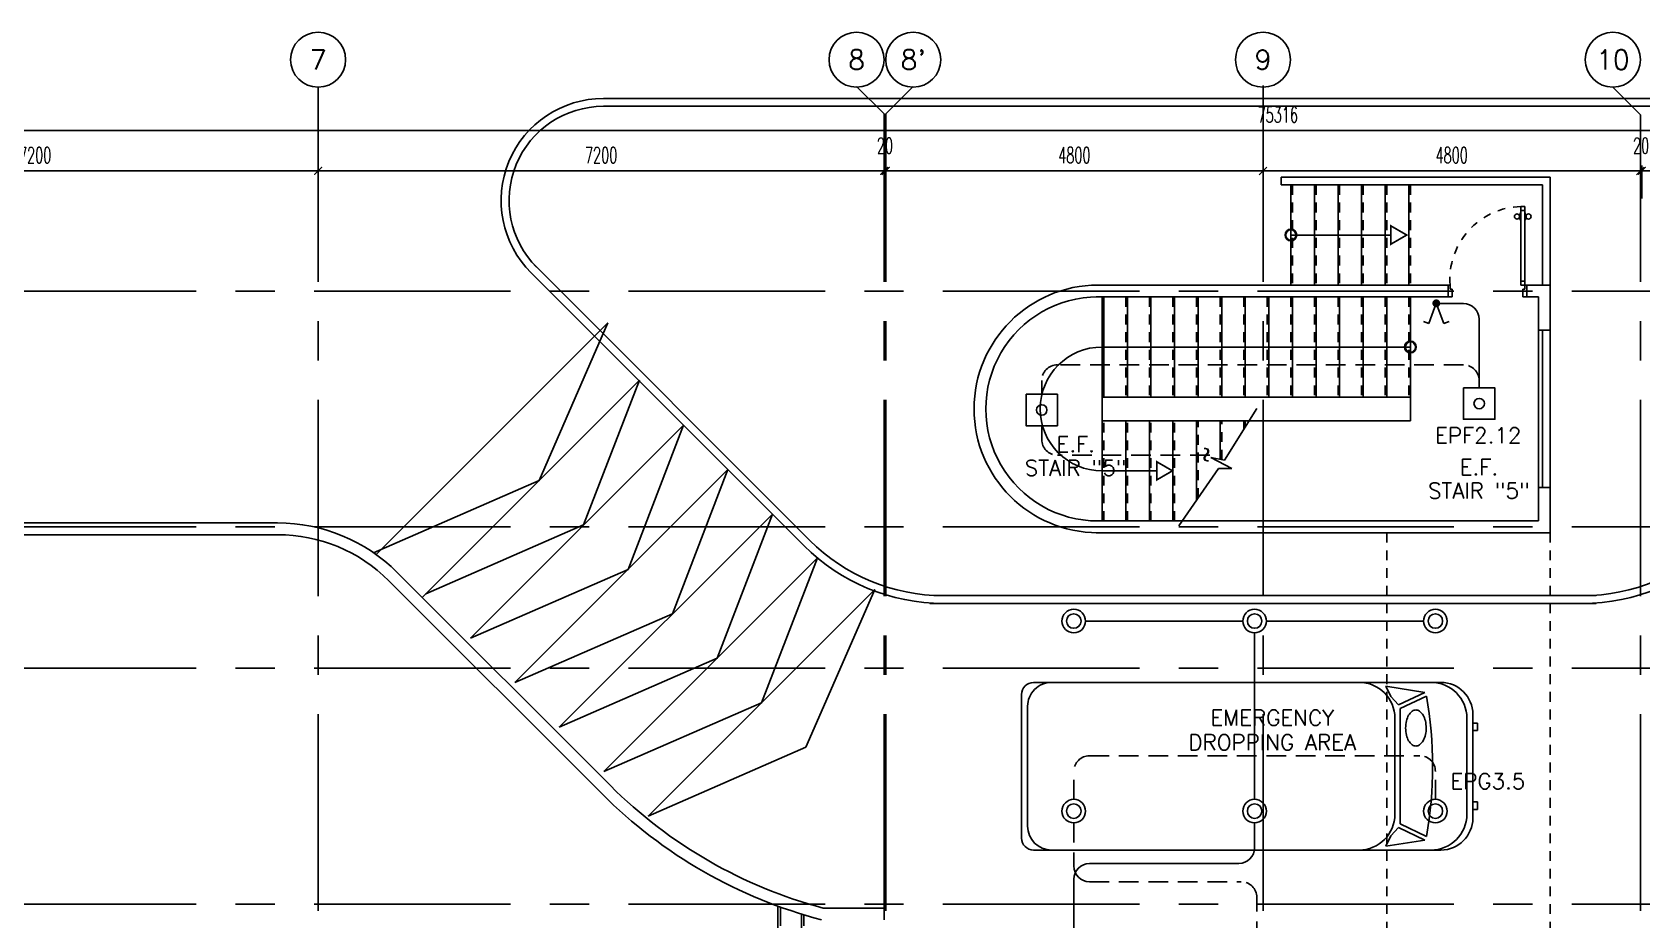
# Model space of a CAD drawing. Extents: x -10 to 91, y -4 to 87.
# Drawn here: x 35.11 to 55.58, y 75.51 to 86.8 of the extents above; entities that cross this region are included whole.
import ezdxf
from ezdxf.enums import TextEntityAlignment as Align

# ---------------------------------------------------------------- set-up
doc = ezdxf.new("R2010")
doc.units = 0
doc.header["$MEASUREMENT"] = 0
doc.header["$PDMODE"] = 3
doc.header["$PDSIZE"] = 0.1
for name, pattern in [('CENTERX2', [4, 2.5, -0.5, 0.5, -0.5]), ('HIDDEN', [0.375, 0.25, -0.125]), ('HIDDEN2', [0.1875, 0.125, -0.0625])]:
    doc.linetypes.add(name, pattern=pattern)
doc.layers.get('0').update_dxf_attribs({"linetype": 'CONTINUOUS'})
doc.layers.get('DEFPOINTS').update_dxf_attribs({"linetype": 'CONTINUOUS'})
for name, color, linetype in [('AX', 11, 'CONTINUOUS'), ('AX-CR', 11, 'CONTINUOUS'), ('AX-DIM', 11, 'CONTINUOUS'), ('AX-TXT', 4, 'CONTINUOUS'), ('AXES', 11, 'CENTERX2'), ('CURB', 11, 'CONTINUOUS'), ('DOOR', 11, 'CONTINUOUS'), ('E-CLINE', 2, 'CONTINUOUS'), ('E-HLINE', 2, 'HIDDEN'), ('E-LITE', 4, 'CONTINUOUS'), ('E-SWITCH', 4, 'CONTINUOUS'), ('E-SWITCHS', 4, 'CONTINUOUS'), ('E-TEXT', 4, 'CONTINUOUS'), ('E-TRXT', 4, 'CONTINUOUS'), ('Handrail', 11, 'CONTINUOUS'), ('HIDDEN', 11, 'HIDDEN2'), ('RM-NAME', 11, 'CONTINUOUS'), ('SLOPE', 11, 'CONTINUOUS'), ('Step', 11, 'CONTINUOUS'), ('STR', 11, 'CONTINUOUS'), ('WALL', 11, 'CONTINUOUS'), ('WIN', 11, 'CONTINUOUS')]:
    doc.layers.add(name, color=color, linetype=linetype)
doc.styles.add('ROMANS', font='ROMANS.shx', dxfattribs={"width": 0.6})
doc.dimstyles.new('STANDARD in', dxfattribs={"dimtxt": 0.2, "dimasz": 0.1, "dimexe": 0.07, "dimexo": 0.05, "dimgap": 0.1, "dimtad": 1, "dimdec": 0, "dimlfac": 1000, "dimzin": 0, "dimdsep": 46, "dimtxsty": 'ROMANS', "dimblk": 'ARCHTICK', "dimcen": 0.05, "dimdle": 0.05, "dimclrd": 7, "dimclre": 7, "dimclrt": 2, "dimadec": 0, "dimazin": 0, "dimtfac": 1, "dimtdec": 0, "dimtmove": 2, "dimatfit": 3, "dimldrblk": 'ARCHTICK', "dimfxl": 0, "dimtolj": 1, "dimtzin": 0, "dimarcsym": 0})

# ---------------------------------------------------------------- blocks, each defined once
blk = doc.blocks.new('_ARCHTICK')
at = {"color": 0, "linetype": 'ByBlock', "const_width": 0.15}
blk.add_lwpolyline([(-0.5, -0.5), (0.5, 0.5)], dxfattribs=at)
blk = doc.blocks.new('*D162')
at = {"layer": 'AX-DIM', "color": 7, "linetype": 'ByBlock', "lineweight": -2}
for p, q in [((50.714, 85.034), (55.614, 85.034)), ((50.764, 84.684), (50.764, 85.104)), ((55.564, 84.684), (55.564, 85.104))]:
    blk.add_line(p, q, dxfattribs=at)
at = {"layer": 'DEFPOINTS', "color": 0, "linetype": 'ByBlock'}
for p in [(55.564, 85.034), (50.764, 84.634), (55.564, 84.634)]:
    blk.add_point(p, dxfattribs=at)
at = {"layer": 'AX-DIM', "color": 7, "linetype": 'ByBlock', "lineweight": -2, "xscale": 0.1, "yscale": 0.1, "zscale": 0.1, "rotation": 180}
blk.add_blockref('_ARCHTICK', (50.764, 85.034), dxfattribs=at)
at = {"layer": 'AX-DIM', "color": 7, "linetype": 'ByBlock', "lineweight": -2, "xscale": 0.1, "yscale": 0.1, "zscale": 0.1}
blk.add_blockref('_ARCHTICK', (55.564, 85.034), dxfattribs=at)
at = {"layer": 'AX-DIM', "color": 2, "linetype": 'ByBlock', "insert": (53.164, 85.234), "char_height": 0.2, "attachment_point": 5, "style": 'ROMANS'}
blk.add_mtext('\\A1;4800', dxfattribs=at)
blk = doc.blocks.new('*D134')
at = {"layer": 'AX-DIM', "color": 7, "lineweight": -2}
for p, q in [((13.294, 73.42), (13.294, 85.618)), ((88.61, 84.178), (88.61, 85.618)), ((13.244, 85.548), (88.66, 85.548))]:
    blk.add_line(p, q, dxfattribs=at)
at = {"layer": 'DEFPOINTS', "color": 0}
for p in [(88.61, 85.548), (88.61, 84.128), (13.294, 73.37)]:
    blk.add_point(p, dxfattribs=at)
at = {"layer": 'AX-DIM', "color": 7, "lineweight": -2, "xscale": 0.1, "yscale": 0.1, "zscale": 0.1, "rotation": 180}
blk.add_blockref('_ARCHTICK', (13.294, 85.548), dxfattribs=at)
at = {"layer": 'AX-DIM', "color": 7, "lineweight": -2, "xscale": 0.1, "yscale": 0.1, "zscale": 0.1}
blk.add_blockref('_ARCHTICK', (88.61, 85.548), dxfattribs=at)
at = {"layer": 'AX-DIM', "color": 2, "insert": (50.952, 85.748), "char_height": 0.2, "attachment_point": 5, "style": 'ROMANS'}
blk.add_mtext('\\A1;75316', dxfattribs=at)
blk = doc.blocks.new('*D150')
at = {"layer": 'AX-DIM', "color": 7, "linetype": 'ByBlock', "lineweight": -2}
for p, q in [((31.494, 85.034), (38.794, 85.034)), ((31.544, 84.684), (31.544, 85.104)), ((38.744, 84.684), (38.744, 85.104))]:
    blk.add_line(p, q, dxfattribs=at)
at = {"layer": 'DEFPOINTS', "color": 0, "linetype": 'ByBlock'}
for p in [(38.744, 85.034), (31.544, 84.634), (38.744, 84.634)]:
    blk.add_point(p, dxfattribs=at)
at = {"layer": 'AX-DIM', "color": 7, "linetype": 'ByBlock', "lineweight": -2, "xscale": 0.1, "yscale": 0.1, "zscale": 0.1, "rotation": 180}
blk.add_blockref('_ARCHTICK', (31.544, 85.034), dxfattribs=at)
at = {"layer": 'AX-DIM', "color": 7, "linetype": 'ByBlock', "lineweight": -2, "xscale": 0.1, "yscale": 0.1, "zscale": 0.1}
blk.add_blockref('_ARCHTICK', (38.744, 85.034), dxfattribs=at)
at = {"layer": 'AX-DIM', "color": 2, "linetype": 'ByBlock', "insert": (35.144, 85.234), "char_height": 0.2, "attachment_point": 5, "style": 'ROMANS'}
blk.add_mtext('\\A1;7200', dxfattribs=at)
blk = doc.blocks.new('AXU')
at = {"layer": 'AX-CR'}
blk.add_circle((0, 350), 350, dxfattribs=at)
at = {"layer": 'AX-TXT', "style": 'ROMANS'}
blk.add_attdef('AX', text='', height=250, dxfattribs=at).set_placement((0, 350), align=Align.MIDDLE)
blk = doc.blocks.new('*D148')
at = {"layer": 'AX-DIM', "color": 7, "linetype": 'ByBlock', "lineweight": -2}
for p, q in [((45.944, 85.034), (45.844, 85.034)), ((45.944, 84.684), (45.944, 85.104)), ((45.944, 85.034), (45.964, 85.034)), ((45.964, 84.684), (45.964, 85.104)), ((45.964, 85.034), (46.064, 85.034))]:
    blk.add_line(p, q, dxfattribs=at)
at = {"layer": 'DEFPOINTS', "color": 0, "linetype": 'ByBlock'}
for p in [(45.964, 85.034), (45.944, 84.634), (45.964, 84.634)]:
    blk.add_point(p, dxfattribs=at)
at = {"layer": 'AX-DIM', "color": 7, "linetype": 'ByBlock', "lineweight": -2, "xscale": 0.1, "yscale": 0.1, "zscale": 0.1}
blk.add_blockref('_ARCHTICK', (45.944, 85.034), dxfattribs=at)
at = {"layer": 'AX-DIM', "color": 7, "linetype": 'ByBlock', "lineweight": -2, "xscale": 0.1, "yscale": 0.1, "zscale": 0.1, "rotation": 180}
blk.add_blockref('_ARCHTICK', (45.964, 85.034), dxfattribs=at)
at = {"layer": 'AX-DIM', "color": 2, "linetype": 'ByBlock', "insert": (45.954, 85.354), "char_height": 0.2, "attachment_point": 5, "style": 'ROMANS'}
blk.add_mtext('\\A1;20', dxfattribs=at)
blk = doc.blocks.new('*D147')
at = {"layer": 'AX-DIM', "color": 7, "linetype": 'ByBlock', "lineweight": -2}
for p, q in [((38.694, 85.034), (45.994, 85.034)), ((38.744, 84.684), (38.744, 85.104)), ((45.944, 84.684), (45.944, 85.104))]:
    blk.add_line(p, q, dxfattribs=at)
at = {"layer": 'DEFPOINTS', "color": 0, "linetype": 'ByBlock'}
for p in [(45.944, 85.034), (38.744, 84.634), (45.944, 84.634)]:
    blk.add_point(p, dxfattribs=at)
at = {"layer": 'AX-DIM', "color": 7, "linetype": 'ByBlock', "lineweight": -2, "xscale": 0.1, "yscale": 0.1, "zscale": 0.1, "rotation": 180}
blk.add_blockref('_ARCHTICK', (38.744, 85.034), dxfattribs=at)
at = {"layer": 'AX-DIM', "color": 7, "linetype": 'ByBlock', "lineweight": -2, "xscale": 0.1, "yscale": 0.1, "zscale": 0.1}
blk.add_blockref('_ARCHTICK', (45.944, 85.034), dxfattribs=at)
at = {"layer": 'AX-DIM', "color": 2, "linetype": 'ByBlock', "insert": (42.344, 85.234), "char_height": 0.2, "attachment_point": 5, "style": 'ROMANS'}
blk.add_mtext('\\A1;7200', dxfattribs=at)
blk = doc.blocks.new('*D146')
at = {"layer": 'AX-DIM', "color": 7, "linetype": 'ByBlock', "lineweight": -2}
for p, q in [((45.914, 85.034), (50.814, 85.034)), ((45.964, 84.684), (45.964, 85.104)), ((50.764, 84.684), (50.764, 85.104))]:
    blk.add_line(p, q, dxfattribs=at)
at = {"layer": 'DEFPOINTS', "color": 0, "linetype": 'ByBlock'}
for p in [(50.764, 85.034), (45.964, 84.634), (50.764, 84.634)]:
    blk.add_point(p, dxfattribs=at)
at = {"layer": 'AX-DIM', "color": 7, "linetype": 'ByBlock', "lineweight": -2, "xscale": 0.1, "yscale": 0.1, "zscale": 0.1, "rotation": 180}
blk.add_blockref('_ARCHTICK', (45.964, 85.034), dxfattribs=at)
at = {"layer": 'AX-DIM', "color": 7, "linetype": 'ByBlock', "lineweight": -2, "xscale": 0.1, "yscale": 0.1, "zscale": 0.1}
blk.add_blockref('_ARCHTICK', (50.764, 85.034), dxfattribs=at)
at = {"layer": 'AX-DIM', "color": 2, "linetype": 'ByBlock', "insert": (48.364, 85.234), "char_height": 0.2, "attachment_point": 5, "style": 'ROMANS'}
blk.add_mtext('\\A1;4800', dxfattribs=at)
blk = doc.blocks.new('*D144')
at = {"layer": 'AX-DIM', "color": 7, "linetype": 'ByBlock', "lineweight": -2}
for p, q in [((55.534, 85.034), (62.834, 85.034)), ((55.584, 84.684), (55.584, 85.104)), ((62.784, 84.684), (62.784, 85.104))]:
    blk.add_line(p, q, dxfattribs=at)
at = {"layer": 'DEFPOINTS', "color": 0, "linetype": 'ByBlock'}
for p in [(62.784, 85.034), (55.584, 84.634), (62.784, 84.634)]:
    blk.add_point(p, dxfattribs=at)
at = {"layer": 'AX-DIM', "color": 7, "linetype": 'ByBlock', "lineweight": -2, "xscale": 0.1, "yscale": 0.1, "zscale": 0.1, "rotation": 180}
blk.add_blockref('_ARCHTICK', (55.584, 85.034), dxfattribs=at)
at = {"layer": 'AX-DIM', "color": 7, "linetype": 'ByBlock', "lineweight": -2, "xscale": 0.1, "yscale": 0.1, "zscale": 0.1}
blk.add_blockref('_ARCHTICK', (62.784, 85.034), dxfattribs=at)
at = {"layer": 'AX-DIM', "color": 2, "linetype": 'ByBlock', "insert": (59.184, 85.234), "char_height": 0.2, "attachment_point": 5, "style": 'ROMANS'}
blk.add_mtext('\\A1;7200', dxfattribs=at)
blk = doc.blocks.new('*D143')
at = {"layer": 'AX-DIM', "color": 7, "lineweight": -2}
for p, q in [((55.564, 85.034), (55.464, 85.034)), ((55.564, 84.684), (55.564, 85.104)), ((55.564, 85.034), (55.584, 85.034)), ((55.584, 84.684), (55.584, 85.104)), ((55.584, 85.034), (55.684, 85.034))]:
    blk.add_line(p, q, dxfattribs=at)
at = {"layer": 'DEFPOINTS', "color": 0}
for p in [(55.584, 85.034), (55.564, 84.634), (55.584, 84.634)]:
    blk.add_point(p, dxfattribs=at)
at = {"layer": 'AX-DIM', "color": 7, "lineweight": -2, "xscale": 0.1, "yscale": 0.1, "zscale": 0.1}
blk.add_blockref('_ARCHTICK', (55.564, 85.034), dxfattribs=at)
at = {"layer": 'AX-DIM', "color": 7, "lineweight": -2, "xscale": 0.1, "yscale": 0.1, "zscale": 0.1, "rotation": 180}
blk.add_blockref('_ARCHTICK', (55.584, 85.034), dxfattribs=at)
at = {"layer": 'AX-DIM', "color": 2, "insert": (55.574, 85.354), "char_height": 0.2, "attachment_point": 5, "style": 'ROMANS'}
blk.add_mtext('\\A1;20', dxfattribs=at)
blk = doc.blocks.new('STL-DR')
at = {"layer": 'DOOR', "color": 0, "linetype": 'ByBlock'}
for p, q in [((50, 0), (0, 0)), ((0, -150), (0, 0)), ((50, -100), (50, 0)), ((0, -150), (25, -150)), ((25, -100), (50, -100)), ((25, -150), (25, -100)), ((75, -150), (25, -150)), ((25, -200), (25, -150)), ((75, -200), (25, -200)), ((75, -150), (75, -200)), ((950, -100), (950, 0)), ((950, 0), (1000, 0)), ((975, -100), (950, -100)), ((975, -150), (975, -100)), ((1000, -150), (975, -150)), ((1000, 0), (1000, -150)), ((18, -990), (9, -990)), ((9, -1055), (9, -990)), ((18, -978), (18, -1068)), ((25, -978), (18, -978)), ((18, -1055), (18, -990)), ((75, -978), (82, -978)), ((82, -978), (82, -1068)), ((82, -990), (91, -990)), ((82, -1055), (82, -990)), ((91, -1055), (91, -990)), ((18, -1055), (9, -1055)), ((25, -1068), (18, -1068)), ((25, -1100), (75, -1100)), ((25, -1100), (25, -1150)), ((25, -1150), (75, -1150)), ((75, -1150), (25, -1150)), ((75, -1068), (82, -1068)), ((75, -1100), (75, -1150)), ((82, -1055), (91, -1055))]:
    blk.add_line(p, q, dxfattribs=at)
at = {"layer": 'DOOR', "linetype": 'ByBlock'}
for p, q in [((25, -200), (25, -1100)), ((75, -1100), (75, -200))]:
    blk.add_line(p, q, dxfattribs=at)
at = {"layer": 'DOOR', "color": 0, "linetype": 'ByBlock'}
for centre in [(-24, -1023), (124, -1023)]:
    blk.add_circle(centre, 32.4, dxfattribs=at)
at = {"layer": 'DOOR', "linetype": 'HIDDEN', "ltscale": 0.5}
blk.add_arc((50, -223), 928, 271.544, 4.4816, dxfattribs=at)
at = {"layer": 'WALL'}
for p, q in [((0, 0), (0, -150)), ((0, 0), (0, -150)), ((1000, 0), (1000, -150))]:
    blk.add_line(p, q, dxfattribs=at)
blk = doc.blocks.new('Vtvanp')
for p, q in [((0.406, 1.067), (5.588, 1.067)), ((0.588, 0.893), (0.923, 0.734)), ((0.61, 0.939), (1.107, 1.017)), ((0.61, 0.939), (0.945, 0.779)), ((1.045, 0.886), (0.945, 0.779)), ((1.107, 1.017), (1.045, 0.886)), ((5.74, -0.914), (5.74, 0.914)), ((0, -0.66), (0, 0.66)), ((0.923, 0.734), (0.923, -0.734)), ((5.664, -0.762), (5.664, 0.762)), ((0, 0.549), (-0.061, 0.549)), ((-0.061, 0.549), (-0.061, 0.453)), ((-0.061, 0.453), (0, 0.453)), ((0.076, -0.61), (0.076, 0.61)), ((0.991, -0.61), (0.991, 0.61)), ((-0.061, -0.453), (0, -0.453)), ((-0.061, -0.549), (-0.061, -0.453)), ((0, -0.549), (-0.061, -0.549)), ((0.588, -0.893), (0.923, -0.734)), ((0.61, -0.939), (0.945, -0.779)), ((1.045, -0.886), (0.945, -0.779)), ((0.61, -0.939), (1.107, -1.017)), ((1.107, -1.017), (1.045, -0.886)), ((0.406, -1.067), (5.588, -1.067))]:
    blk.add_line(p, q)
blk.add_lwpolyline([(0.724, -0.257, 0.15854), (0.679, -0.272, 0.106465), (0.632, -0.324, 0.07162), (0.601, -0.402, 0.071565), (0.594, -0.486, 0.057969), (0.604, -0.578, 0.07162), (0.632, -0.648, 0.106465), (0.679, -0.701, 0.15854), (0.724, -0.716, 0.15854), (0.77, -0.701, 0.106465), (0.817, -0.648, 0.07162), (0.844, -0.578, 0.057969), (0.855, -0.486, 0.057969), (0.844, -0.394, 0.07162), (0.817, -0.324, 0.106465), (0.77, -0.272, 0.15854)], format="xyb", close=True)
for centre, radius, start, end in [((0.406, 0.66), 0.406, 90, 180), ((0.533, 0.61), 0.457, 90, 180), ((1.448, 0.61), 0.457, 90, 180), ((5.359, 0.762), 0.305, 0, 90), ((5.588, 0.914), 0.152, 0, 90), ((5.779, 0), 5.267, 170.2424, 189.7576), ((0.533, -0.61), 0.457, 180, 270), ((1.448, -0.61), 0.457, 180, 270), ((0.406, -0.66), 0.406, 180, 270), ((5.359, -0.762), 0.305, 270, 0), ((5.588, -0.914), 0.152, 270, 0)]:
    blk.add_arc(centre, radius, start, end)

msp = doc.modelspace()

# ---------------------------------------------------------------- linework, layer by layer
for p, q in [((48.7187, 82.1554), (52.6387, 82.1554)), ((48.7187, 81.8554), (48.7187, 82.1554)), ((52.6387, 82.1554), (52.6387, 81.8554)), ((50.6847, 82.0094), (50.2755, 81.3541)), ((48.7187, 81.8554), (52.6387, 81.8554)), ((50.5187, 81.7436), (50.5187, 81.8554)), ((50.5187, 81.7436), (50.5187, 81.8554)), ((50.5387, 81.7757), (50.5387, 81.8554)), ((50.5387, 81.7757), (50.5387, 81.8554)), ((50.2755, 81.3541), (50.1001, 81.3892)), ((50.1001, 81.3892), (50.369, 81.2488)), ((50.1987, 81.2488), (49.691, 80.5175)), ((50.369, 81.2488), (50.1987, 81.2488))]:
    msp.add_line(p, q)
at = {"layer": 'AXES'}
for p, q in [((50.7639, 7.6211), (50.7639, 86.4338)), ((38.7439, 7.6211), (38.7439, 86.0986)), ((45.9439, 85.7579), (45.5939, 86.1079)), ((45.9639, 85.7579), (46.3139, 86.1079)), ((55.5639, 85.7486), (55.2139, 86.0986)), ((45.9439, 7.6211), (45.9439, 85.7579)), ((45.9639, 7.6211), (45.9639, 85.7579)), ((55.5639, 7.6211), (55.5639, 85.7486)), ((2.6925, 83.5054), (71.7839, 83.5054)), ((2.6925, 80.5054), (90.1058, 80.5054)), ((2.6925, 78.7054), (71.7839, 78.7054)), ((2.6925, 75.7054), (71.7839, 75.7054))]:
    msp.add_line(p, q, dxfattribs=at)
at = {"layer": 'CURB'}
for p, q in [((42.3724, 85.9554), (59.1555, 85.9554)), ((42.3724, 85.8554), (59.1555, 85.8554)), ((44.9276, 80.2627), (41.4232, 83.7671)), ((44.9984, 80.3334), (41.4951, 83.8366)), ((38.2289, 80.5554), (34.9598, 80.5554)), ((38.2289, 80.4054), (34.9598, 80.4054)), ((42.4621, 77.2128), (39.7492, 79.9257)), ((42.356, 77.1067), (39.6431, 79.8196)), ((46.5257, 79.5304), (55.0022, 79.5304)), ((46.6954, 79.6304), (55.0022, 79.6304)), ((47.0889, 79.5304), (54.4389, 79.5304))]:
    msp.add_line(p, q, dxfattribs=at)
for centre, radius, start, end in [((42.3724, 84.6554), 1.3, 90, 225), ((42.3724, 84.6554), 1.2, 90, 225), ((38.2289, 78.4054), 2.15, 45, 90), ((38.2289, 78.4054), 2, 45, 90), ((46.6954, 82.0304), 2.4, 225, 270), ((54.8324, 82.0304), 2.4, 270, 315), ((46.6954, 82.0304), 2.5, 225, 270), ((54.8324, 82.0304), 2.5, 270, 315), ((46.7047, 81.4554), 6, 225, 255.16489), ((46.7047, 81.4554), 6.15, 225, 255.3479)]:
    msp.add_arc(centre, radius, start, end, dxfattribs=at)
at = {"layer": 'E-CLINE', "color": 4}
for p, q in [((52.9932, 83.3454), (53.3139, 83.3454)), ((53.5139, 82.2734), (53.5139, 83.1454)), ((48.5066, 79.3066), (50.5067, 79.3066)), ((50.8067, 79.3066), (52.8068, 79.3066)), ((50.6567, 79.1566), (50.6567, 77.0384)), ((50.6567, 76.7384), (50.6567, 76.4217)), ((50.4567, 76.2217), (48.5566, 76.2217)), ((48.3566, 74.4887), (48.3566, 76.0217))]:
    msp.add_line(p, q, dxfattribs=at)
for centre, start, end in [((53.3139, 83.1454), 0, 90), ((50.4567, 76.4217), 270, 0), ((48.5566, 76.0217), 90, 180), ((48.5566, 76.1901), 180, 270)]:
    msp.add_arc(centre, 0.2, start, end, dxfattribs=at)
at = {"layer": 'E-HLINE', "color": 4}
for p, q in [((53.3139, 82.5666), (48.1489, 82.5666)), ((47.9489, 82.1918), (47.9489, 82.3666)), ((53.5139, 82.2734), (53.5139, 82.3666)), ((47.9489, 81.7918), (47.9489, 81.6169)), ((50.086, 81.4169), (48.1489, 81.4169)), ((48.5566, 77.593), (52.7568, 77.593)), ((48.3566, 77.0384), (48.3566, 77.393)), ((52.9568, 77.0384), (52.9568, 77.393)), ((48.3566, 76.7384), (48.3566, 76.1901)), ((48.5566, 75.9901), (50.4849, 75.9901)), ((50.6849, 74.486), (50.6849, 75.7901))]:
    msp.add_line(p, q, dxfattribs=at)
for centre, start, end in [((48.1489, 82.3666), 90, 180), ((53.3139, 82.3666), 0, 90), ((48.1489, 81.6169), 180, 270), ((48.5566, 77.393), 90, 180), ((52.7568, 77.393), 0, 90), ((50.4849, 75.7901), 0, 90)]:
    msp.add_arc(centre, 0.2, start, end, dxfattribs=at)
at = {"layer": 'E-LITE'}
for centre, radius in [((48.3566, 79.3066), 0.15), ((50.6567, 79.3066), 0.15), ((52.9568, 79.3066), 0.15), ((48.3566, 79.3066), 0.0922), ((50.6567, 79.3066), 0.0922), ((52.9568, 79.3066), 0.0922), ((48.3566, 76.8884), 0.15), ((50.6567, 76.8884), 0.15), ((52.9568, 76.8884), 0.15), ((48.3566, 76.8884), 0.0922), ((50.6567, 76.8884), 0.0922), ((52.9568, 76.8884), 0.0922)]:
    msp.add_circle(centre, radius, dxfattribs=at)
at = {"layer": 'E-SWITCH', "color": 4}
for p, q in [((52.9685, 83.3494), (52.8745, 83.091)), ((52.9685, 83.3494), (53.0626, 83.091)), ((52.8745, 83.091), (52.804, 83.1167)), ((53.0626, 83.091), (53.1331, 83.1167))]:
    msp.add_line(p, q, dxfattribs=at)
at = {"layer": 'E-SWITCH', "color": 4, "const_width": 0.05}
msp.add_lwpolyline([(52.9685, 83.3744, 1), (52.9685, 83.3244, 1)], format="xyb", close=True, dxfattribs=at)
at = {"layer": 'E-SWITCHS', "color": 4}
for points in [[(47.7489, 82.1918), (48.1489, 82.1918), (48.1489, 81.7918), (47.7489, 81.7918)], [(53.3139, 82.2734), (53.7139, 82.2734), (53.7139, 81.8734), (53.3139, 81.8734)]]:
    msp.add_lwpolyline(points, close=True, dxfattribs=at)
for centre in [(53.5139, 82.0734), (47.9489, 81.9918)]:
    msp.add_circle(centre, 0.0667, dxfattribs=at)
at = {"layer": 'Handrail'}
for p, q in [((54.4189, 84.9554), (50.9946, 84.9554)), ((50.9946, 84.8554), (50.9946, 84.9554)), ((54.3189, 84.8554), (50.9946, 84.8554)), ((54.3189, 83.5804), (54.3189, 84.8554)), ((54.4189, 83.5804), (54.4189, 84.9554))]:
    msp.add_line(p, q, dxfattribs=at)
at = {"layer": 'HIDDEN'}
for p, q in [((52.3389, 80.4304), (52.3389, 73.3554)), ((54.4189, 80.4304), (54.4189, 73.3554))]:
    msp.add_line(p, q, dxfattribs=at)
at = {"layer": 'SLOPE'}
for p, q in [((42.4307, 83.1014), (39.4819, 80.1526)), ((42.4307, 83.1014), (41.5556, 81.0949)), ((42.8314, 82.3707), (40.0678, 79.6071)), ((42.8314, 82.3707), (42.1213, 80.5293)), ((43.3912, 81.7991), (40.6806, 79.0885)), ((43.3912, 81.7991), (42.687, 79.9636)), ((39.4486, 80.176), (41.5556, 81.0949)), ((43.9569, 81.2334), (41.2463, 78.5228)), ((43.9569, 81.2334), (43.2527, 79.3979)), ((40.1149, 79.6542), (42.1213, 80.5293)), ((44.5226, 80.6677), (41.812, 77.9572)), ((44.5226, 80.6677), (43.8184, 78.8322)), ((45.0956, 80.1094), (42.3777, 77.3915)), ((45.0956, 80.1094), (44.3841, 78.2665)), ((40.6806, 79.0885), (42.687, 79.9636)), ((45.8248, 79.7072), (42.9433, 76.8258)), ((45.8248, 79.7072), (44.9498, 77.7008)), ((41.2463, 78.5228), (43.2527, 79.3979)), ((41.812, 77.9572), (43.8184, 78.8322)), ((42.3777, 77.3915), (44.3841, 78.2665)), ((42.9433, 76.8258), (44.9498, 77.7008))]:
    msp.add_line(p, q, dxfattribs=at)
at = {"layer": 'Step'}
for p, q in [((44.5939, 73.5554), (44.5939, 75.679)), ((44.8939, 73.5554), (44.8939, 75.5781)), ((45.9439, 75.6554), (45.1685, 75.6554)), ((45.9439, 75.5054), (45.9439, 75.6554))]:
    msp.add_line(p, q, dxfattribs=at)
at = {"layer": 'Step', "linetype": 'HIDDEN'}
for p, q in [((44.6239, 73.5554), (44.6239, 75.6681)), ((44.9239, 73.5554), (44.9239, 75.5689))]:
    msp.add_line(p, q, dxfattribs=at)
at = {"layer": 'STR'}
for p, q in [((51.1187, 84.8554), (51.1187, 83.5804)), ((51.4187, 84.8554), (51.4187, 83.5804)), ((51.7187, 84.8554), (51.7187, 83.5804)), ((52.0187, 84.8554), (52.0187, 83.5804)), ((52.3187, 84.8554), (52.3187, 83.5804)), ((52.6187, 84.8554), (52.6187, 83.5804)), ((52.3919, 84.2179), (51.1187, 84.2179)), ((48.7187, 83.4304), (48.7187, 82.1554)), ((48.7387, 83.4304), (48.7387, 82.1554)), ((49.0387, 83.4304), (49.0387, 82.1554)), ((49.3387, 83.4304), (49.3387, 82.1554)), ((49.6387, 83.4304), (49.6387, 82.1554)), ((49.9387, 83.4304), (49.9387, 82.1554)), ((50.2387, 83.4304), (50.2387, 82.1554)), ((50.5387, 83.4304), (50.5387, 82.1554)), ((50.8387, 83.4304), (50.8387, 82.1554)), ((51.1387, 83.4304), (51.1387, 82.1554)), ((51.4387, 83.4304), (51.4387, 82.1554)), ((51.7387, 83.4304), (51.7387, 82.1554)), ((52.0387, 83.4304), (52.0387, 82.1554)), ((52.3387, 83.4304), (52.3387, 82.1554)), ((52.6387, 83.4304), (52.6387, 82.1554)), ((52.6387, 82.7929), (48.7163, 82.7929)), ((48.7187, 80.5804), (48.7187, 81.8554)), ((49.0187, 80.5804), (49.0187, 81.8554)), ((49.3187, 80.5804), (49.3187, 81.8554)), ((49.6187, 80.5804), (49.6187, 81.8554)), ((49.9187, 80.8455), (49.9187, 81.8554)), ((50.2187, 81.3655), (50.2187, 81.8554)), ((49.4119, 81.2179), (48.7163, 81.2179))]:
    msp.add_line(p, q, dxfattribs=at)
at = {"layer": 'STR', "linetype": 'HIDDEN2'}
for p, q in [((51.1387, 84.8554), (51.1387, 83.5804)), ((51.4387, 84.8554), (51.4387, 83.5804)), ((51.7387, 84.8554), (51.7387, 83.5804)), ((52.0387, 84.8554), (52.0387, 83.5804)), ((52.3387, 84.8554), (52.3387, 83.5804)), ((52.6387, 84.8554), (52.6387, 83.5804)), ((48.7187, 83.4304), (48.7187, 82.1554)), ((48.7387, 83.4304), (48.7387, 82.1554)), ((49.0187, 83.4304), (49.0187, 82.1554)), ((49.3187, 83.4304), (49.3187, 82.1554)), ((49.6187, 83.4304), (49.6187, 82.1554)), ((49.9187, 83.4304), (49.9187, 82.1554)), ((50.2187, 83.4304), (50.2187, 82.1554)), ((50.5187, 83.4304), (50.5187, 82.1554)), ((50.8187, 83.4304), (50.8187, 82.1554)), ((51.1187, 83.4304), (51.1187, 82.1554)), ((51.4187, 83.4304), (51.4187, 82.1554)), ((51.7187, 83.4304), (51.7187, 82.1554)), ((52.0187, 83.4304), (52.0187, 82.1554)), ((52.3187, 83.4304), (52.3187, 82.1554)), ((52.6187, 83.4304), (52.6187, 82.1554)), ((48.7387, 80.5804), (48.7387, 81.8554)), ((49.0387, 80.5804), (49.0387, 81.8554)), ((49.3387, 80.5804), (49.3387, 81.8554)), ((49.6387, 80.5804), (49.6387, 81.8554)), ((49.9387, 80.8743), (49.9387, 81.8554)), ((50.2387, 81.3615), (50.2387, 81.8554))]:
    msp.add_line(p, q, dxfattribs=at)
at = {"layer": 'STR', "const_width": 0.0215}
for points in [[(52.3919, 84.3334), (52.3919, 84.1024), (52.5919, 84.2179)], [(49.4119, 81.3334), (49.4119, 81.1024), (49.6119, 81.2179)]]:
    msp.add_lwpolyline(points, close=True, dxfattribs=at)
at = {"layer": 'STR'}
for centre, radius in [((51.1187, 84.2179), 0.075), ((51.1187, 84.2179), 0.065), ((52.6387, 82.7929), 0.075), ((52.6387, 82.7929), 0.065)]:
    msp.add_circle(centre, radius, dxfattribs=at)
msp.add_arc((48.7163, 82.0054), 0.7875, 90, 270, dxfattribs=at)
at = {"layer": 'WALL'}
for p, q in [((48.6434, 83.5804), (53.1189, 83.5804)), ((53.1189, 83.5804), (53.1189, 83.4304)), ((54.1189, 83.5804), (54.1189, 83.4304)), ((54.1189, 83.5804), (54.4189, 83.5804)), ((54.4189, 83.5804), (54.4189, 83.0054)), ((48.6434, 83.4304), (53.1189, 83.4304)), ((54.1189, 83.4304), (54.2689, 83.4304)), ((54.2689, 83.4304), (54.2689, 83.0054)), ((54.4189, 83.0054), (54.2689, 83.0054)), ((54.4189, 81.0054), (54.2689, 81.0054)), ((54.2689, 81.0054), (54.2689, 80.5804)), ((54.4189, 81.0054), (54.4189, 80.4304)), ((48.6434, 80.5804), (54.2689, 80.5804)), ((48.6434, 80.4304), (54.4189, 80.4304))]:
    msp.add_line(p, q, dxfattribs=at)
for radius, start in [(1.575, 90), (1.425, 89.99998)]:
    msp.add_arc((48.6634, 82.0054), radius, start, 270, dxfattribs=at)
at = {"layer": 'WIN'}
for p, q in [((54.2689, 83.0054), (54.2689, 81.0054)), ((54.3189, 83.0054), (54.3189, 81.0054)), ((54.4189, 83.0054), (54.4189, 81.0054))]:
    msp.add_line(p, q, dxfattribs=at)

# ---------------------------------------------------------------- block references
at = {"layer": 'AX', "xscale": 0.001000000047497451, "yscale": 0.0009999999892897904, "zscale": 0.001}
for p, values in [((38.7439, 86.0986), {'AX': '7'}), ((45.5939, 86.0986), {'AX': '8'}), ((46.3139, 86.0986), {'AX': "8'"}), ((50.7639, 86.0986), {'AX': '9'}), ((55.2139, 86.0986), {'AX': '10'})]:
    msp.add_blockref('AXU', p, dxfattribs=at).add_auto_attribs(values)
at = {"layer": 'CURB', "rotation": 180}
msp.add_blockref('Vtvanp', (53.4331, 77.4595), dxfattribs=at)
at = {"layer": 'DOOR', "color": 1, "xscale": 0.001000000047497451, "yscale": 0.0009999999892897904, "zscale": 0.001, "rotation": 180}
msp.add_blockref('STL-DR', (54.1189, 83.4304), dxfattribs=at)

# ---------------------------------------------------------------- texts
at = {"layer": 'E-TEXT', "color": 4, "style": 'ROMANS'}
msp.add_text('~', height=0.2, rotation=270, dxfattribs=at).set_placement((49.9574, 81.5258))
at = {"layer": 'E-TRXT', "color": 4, "style": 'ROMANS'}
for s, p in [('EPF2.12', (52.9534, 81.5679)), ('EPG3.5', (53.1488, 77.1688))]:
    msp.add_text(s, height=0.2, dxfattribs=at).set_placement(p)
at = {"layer": 'RM-NAME', "style": 'ROMANS'}
for s, p in [('E.F.', (48.3812, 81.5554)), ('STAIR "5"', (48.3812, 81.2554)), ('E.F.', (53.5109, 81.2641)), ('STAIR "5"', (53.5109, 80.9641)), ('EMERGENCY', (50.8822, 78.0757)), ('DROPPING AREA', (50.8822, 77.7631))]:
    msp.add_text(s, height=0.2, dxfattribs=at).set_placement(p, align=Align.MIDDLE)

# ---------------------------------------------------------------- dimensions: what is measured, and where the dimension line sits
at = {"layer": 'AX-DIM'}
for base, p1, p2, picture, middle in [((88.6099, 85.5484), (13.2939, 73.37), (88.6099, 84.1284), '*D134', (50.9519, 85.7484)), ((55.5839, 85.0338), (55.5639, 84.6338), (55.5839, 84.6338), '*D143', (55.5739, 85.3538))]:
    dim = msp.add_linear_dim(base=base, p1=p1, p2=p2, dimstyle='STANDARD in', dxfattribs=at)
    dim.commit()
    dim.dimension.update_dxf_attribs({"geometry": picture, "text_midpoint": middle})
at = {"layer": 'AX-DIM', "color": 1, "linetype": 'ByBlock'}
for base, p1, p2, picture, middle in [((45.9639, 85.0338), (45.9439, 84.6338), (45.9639, 84.6338), '*D148', (45.9539, 85.3538)), ((38.7439, 85.0338), (31.5439, 84.6338), (38.7439, 84.6338), '*D150', (35.1439, 85.2338)), ((45.9439, 85.0338), (38.7439, 84.6338), (45.9439, 84.6338), '*D147', (42.3439, 85.2338)), ((50.7639, 85.0338), (45.9639, 84.6338), (50.7639, 84.6338), '*D146', (48.3639, 85.2338)), ((55.5639, 85.0338), (50.7639, 84.6338), (55.5639, 84.6338), '*D162', (53.1639, 85.2338)), ((62.7839, 85.0338), (55.5839, 84.6338), (62.7839, 84.6338), '*D144', (59.1839, 85.2338))]:
    dim = msp.add_linear_dim(base=base, p1=p1, p2=p2, dimstyle='STANDARD in', dxfattribs=at)
    dim.commit()
    dim.dimension.update_dxf_attribs({"geometry": picture, "text_midpoint": middle})

doc.saveas('drawing.dxf')
